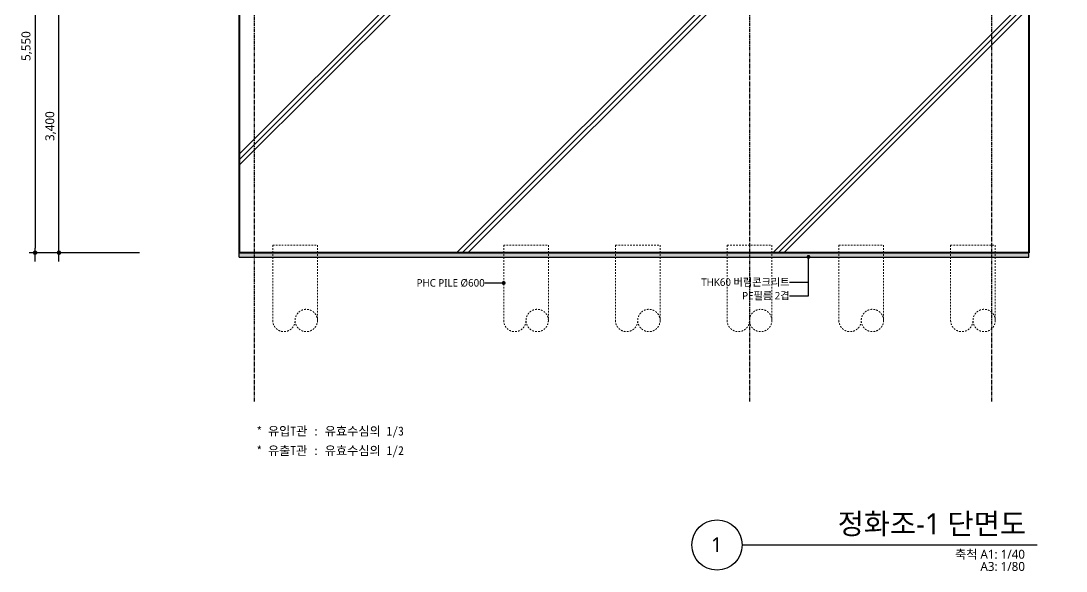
# Model space of a CAD drawing. Header units: millimetres. Extents: x 169673 to 334584, y 156879 to 224061.
# Drawn here: x 242102 to 256133, y 204789 to 212178 of the extents above; entities that cross this region are included whole.
import ezdxf
from ezdxf.enums import TextEntityAlignment as Align

# ---------------------------------------------------------------- set-up
doc = ezdxf.new("R2010")
doc.units = ezdxf.units.MM
doc.header["$LTSCALE"] = 40
doc.header["$MEASUREMENT"] = 0
for name, pattern in [('CEN', [62, 60, -1, 0, -1]), ('CENTER', [2, 1.25, -0.25, 0.25, -0.25]), ('HID', [2, 1.1, -0.9])]:
    doc.linetypes.add(name, pattern=pattern)
doc.layers.get('0').update_dxf_attribs({"linetype": 'CONTINUOUS'})
for name, color, linetype, lineweight in [('A-CONC-LIN1', 2, 'CONTINUOUS', 40), ('A-MKXS-TEXT1', 3, 'CONTINUOUS', 25), ('A-XXXX-HATC', 8, 'CONTINUOUS', 18), ('A-XXXX-SYMB', 7, 'CONTINUOUS', 25), ('A-XXXX-TXT1', 3, 'CONTINUOUS', 25), ('A-XXXX-WAT1', 9, 'HID', 20)]:
    doc.layers.add(name, color=color, linetype=linetype, lineweight=lineweight)
for name, color, linetype in [('A-CONC-SOLD', 252, 'CEN'), ('A-DIMS', 7, 'CONTINUOUS'), ('A-MKXS-LEAD', 7, 'CONTINUOUS'), ('A-SECT-LIN3', 255, 'CONTINUOUS'), ('AA-AXIS-LINE-1', 1, 'CENTER')]:
    doc.layers.add(name, color=color, linetype=linetype)
doc.styles.add('HY울릉도L', font='')
doc.styles.add('돋움체', font='')
doc.styles.add('맑은고딕', font='malgun.ttf')
doc.styles.get('HY울릉도L').set_extended_font_data('HYwulM')
doc.styles.get('돋움체').set_extended_font_data('DotumChe')
doc.dimstyles.new('CDIM', dxfattribs={"dimtxt": 3, "dimasz": 1.5, "dimexe": 2, "dimexo": 1, "dimgap": 1, "dimtad": 1, "dimdec": 0, "dimrnd": 0.5, "dimzin": 0, "dimdsep": 32, "dimlunit": 6, "dimtxsty": 'HY울릉도L', "dimblk1": '_CIDOT', "dimblk2": '_CIDOT', "dimsah": 1, "dimcen": 5.5, "dimclrd": 2, "dimclre": 2, "dimclrt": 7, "dimadec": 0, "dimazin": 0, "dimtfac": 1, "dimtdec": 0, "dimtix": 1, "dimtmove": 2, "dimatfit": 1, "dimldrblk": '_CIDOT', "dimfxl": 1, "dimtolj": 1, "dimtzin": 0, "dimlwd": -1, "dimarcsym": 0})

# ---------------------------------------------------------------- blocks, each defined once
blk = doc.blocks.new('_CIDOT')
at = {"color": 0, "linetype": 'ByBlock'}
blk.add_line((2, 0), (-1, 0), dxfattribs=at)
at = {"color": 0, "linetype": 'ByBlock', "const_width": 0.5}
blk.add_lwpolyline([(-0.25, 0, 1), (0.25, 0, 1)], format="xyb", close=True, dxfattribs=at)
blk = doc.blocks.new('*D140')
at = {"layer": 'A-DIMS', "lineweight": -2, "transparency": 16777216}
for p, q in [((243693, 212465), (242533, 212465)), ((243693, 209065), (242533, 209065))]:
    blk.add_line(p, q, dxfattribs=at)
at = {"layer": 'A-DIMS', "transparency": 16777216}
blk.add_line((242613, 209125), (242613, 212405), dxfattribs=at)
at = {"layer": 'A-DIMS', "transparency": 16777216, "xscale": 60, "yscale": 60, "zscale": 60}
for p, rotation in [((242613, 212465), 90), ((242613, 209065), 270)]:
    blk.add_blockref('_CIDOT', p, dxfattribs=dict(at, rotation=rotation))
at = {"layer": 'A-DIMS', "color": 3, "transparency": 16777216, "insert": (242501, 210765), "char_height": 120, "attachment_point": 5, "rotation": 90, "style": '맑은고딕'}
blk.add_mtext('\\A1;3,400', dxfattribs=at)
blk = doc.blocks.new('*D141')
at = {"layer": 'A-DIMS', "lineweight": -2, "transparency": 16777216}
for p, q in [((243693, 214615), (242213, 214615)), ((243693, 209065), (242213, 209065))]:
    blk.add_line(p, q, dxfattribs=at)
at = {"layer": 'A-DIMS', "transparency": 16777216}
blk.add_line((242293, 214555), (242293, 209125), dxfattribs=at)
at = {"layer": 'A-DIMS', "transparency": 16777216, "xscale": 60, "yscale": 60, "zscale": 60}
for p, rotation in [((242293, 214615), 90), ((242293, 209065), 270)]:
    blk.add_blockref('_CIDOT', p, dxfattribs=dict(at, rotation=rotation))
at = {"layer": 'A-DIMS', "color": 3, "transparency": 16777216, "insert": (242181, 211840), "char_height": 120, "attachment_point": 5, "rotation": 90, "style": '맑은고딕'}
blk.add_mtext('\\A1;5,550', dxfattribs=at)

msp = doc.modelspace()

# ---------------------------------------------------------------- hatches: boundary and pattern name
at = {"layer": 'A-CONC-SOLD'}
h = msp.add_hatch(dxfattribs=at)
h.set_pattern_fill('CONC', color=256, scale=100)
h.set_pattern_definition([(45, (-84000, 0), (-2121.32, 2121.32), []), (45, (-84000, 75), (-2121.32, 2121.32), []), (45, (-84000, 150), (-2121.32, 2121.32), [])])
h.paths.add_polyline_path([(255633.1, 214415.2), (255333.1, 214415.2), (255333.1, 216715.2), (256133.1, 216715.2), (256133.1, 216915.2), (244233.1, 216915.2), (244233.1, 216615.2), (245033.1, 216615.2), (245033.1, 214415.2), (244233.1, 214415.2), (244233.1, 213915.2), (245033.1, 213915.2), (245033.1, 209065.2), (255633.1, 209065.2)])
h.paths.add_polyline_path([(245433.1, 214265.2), (248933.1, 214265.2), (248933.1, 212465.2), (245433.1, 212465.2)], flags=16)
h.paths.add_polyline_path([(245433.1, 214415.2), (245433.1, 216715.2), (254933.1, 216715.2), (254933.1, 214415.2)], flags=16)
h.paths.add_polyline_path([(249133.1, 214265.2), (251033.1, 214265.2), (251033.1, 212465.2), (249133.1, 212465.2)], flags=16)
h.paths.add_polyline_path([(251233.1, 214265.2), (253133.1, 214265.2), (253133.1, 212465.2), (251233.1, 212465.2)], flags=16)
h.paths.add_polyline_path([(253333.1, 214265.2), (254933.1, 214265.2), (254933.1, 212465.2), (253333.1, 212465.2)], flags=16)
at = {"layer": 'A-MKXS-LEAD'}
h = msp.add_hatch(color=256, dxfattribs=at)
h.dxf.hatch_style = 1
h.paths.add_polyline_path([(252702.1, 209008.4, -1), (252648.7, 209008.4, -1)])
h = msp.add_hatch(color=256, dxfattribs=at)
h.dxf.hatch_style = 1
h.paths.add_polyline_path([(248609.7, 208658.4, -1), (248556.4, 208658.4, -1)])
at = {"layer": 'A-XXXX-HATC'}
h = msp.add_hatch(dxfattribs=at)
h.set_pattern_fill('DOTS', color=256, scale=100)
h.set_pattern_definition([(0, (112486.8034, 288698.151), (3.125, 6.25), [0, -6.25])])
h.paths.add_polyline_path([(245033.1, 209065.2), (245033.1, 209005.2), (255633.1, 209005.2), (255633.1, 209065.2)])

# ---------------------------------------------------------------- linework, layer by layer
at = {"layer": 'A-CONC-LIN1'}
for p, q in [((255633.1, 214415.2), (255633.1, 209065.2)), ((245033.1, 213915.2), (245033.1, 209065.2)), ((255633.1, 209065.2), (245033.1, 209065.2))]:
    msp.add_line(p, q, dxfattribs=at)
at = {"layer": 'A-MKXS-LEAD'}
for p, q in [((252675.4, 208487), (252675.4, 209005.2)), ((248328.9, 208660), (248583.1, 208660)), ((252421.2, 208669.7), (252675.4, 208669.7)), ((252421.2, 208487), (252675.4, 208487))]:
    msp.add_line(p, q, dxfattribs=at)
at = {"layer": 'A-SECT-LIN3'}
for p, q in [((245033.1, 209005.2), (245033.1, 209065.2)), ((255633.1, 209005.2), (255633.1, 209065.2)), ((245033.1, 209005.2), (255633.1, 209005.2))]:
    msp.add_line(p, q, dxfattribs=at)
at = {"layer": 'A-XXXX-SYMB'}
msp.add_line((251784.5, 205140), (255746.6, 205140), dxfattribs=at)
msp.add_circle((251447, 205140), 337.5, dxfattribs=at)
at = {"layer": 'A-XXXX-WAT1', "ltscale": 0.5}
for p, q in [((245483.1, 209165.2), (246083.1, 209165.2)), ((245483.1, 209165.2), (245483.1, 208154.9)), ((246083.1, 209165.2), (246083.1, 208154.9)), ((248583.1, 209165.2), (249183.1, 209165.2)), ((248583.1, 209165.2), (248583.1, 208154.9)), ((249183.1, 209165.2), (249183.1, 208154.9)), ((250083.1, 209165.2), (250683.1, 209165.2)), ((250083.1, 209165.2), (250083.1, 208154.9)), ((250683.1, 209165.2), (250683.1, 208154.9)), ((251583.1, 209165.2), (252183.1, 209165.2)), ((251583.1, 209165.2), (251583.1, 208154.9)), ((252183.1, 209165.2), (252183.1, 208154.9)), ((253083.1, 209165.2), (253683.1, 209165.2)), ((253083.1, 209165.2), (253083.1, 208154.9)), ((253683.1, 209165.2), (253683.1, 208154.9)), ((254583.1, 209165.2), (255183.1, 209165.2)), ((254583.1, 209165.2), (254583.1, 208154.9)), ((255183.1, 209165.2), (255183.1, 208154.9))]:
    msp.add_line(p, q, dxfattribs=at)
for centre in [(245933.1, 208154.9), (249033.1, 208154.9), (250533.1, 208154.9), (252033.1, 208154.9), (253533.1, 208154.9), (255033.1, 208154.9)]:
    msp.add_circle(centre, 150, dxfattribs=at)
for centre in [(245633.1, 208154.9), (248733.1, 208154.9), (250233.1, 208154.9), (251733.1, 208154.9), (253233.1, 208154.9), (254733.1, 208154.9)]:
    msp.add_arc(centre, 150, 180, 0, dxfattribs=at)
at = {"layer": 'AA-AXIS-LINE-1'}
for p, q in [((245233.1, 219115.2), (245233.1, 207065.2)), ((251883.1, 219115.2), (251883.1, 207065.2)), ((255133.1, 219115.2), (255133.1, 207065.2))]:
    msp.add_line(p, q, dxfattribs=at)

# ---------------------------------------------------------------- texts
at = {"layer": 'A-MKXS-TEXT1', "style": '맑은고딕'}
for s, p in [(' PHC PILE %%C600', (248328.9, 208660)), ('THK60 버림콘크리트', (252421.2, 208669.7)), ('PE필름 2겹', (252421.2, 208487))]:
    msp.add_text(s, height=100, dxfattribs=at).set_placement(p, align=Align.MIDDLE_RIGHT)
at = {"layer": 'A-MKXS-TEXT1', "style": '돋움체'}
for s, p in [('* 유입T관 : 유효수심의 1/3', (246253.3, 206669.5)), ('* 유출T관 : 유효수심의 1/2', (246253.3, 206407.6))]:
    msp.add_text(s, height=120, dxfattribs=at).set_placement(p, align=Align.MIDDLE_CENTER)
at = {"layer": 'A-XXXX-TXT1', "style": '맑은고딕'}
msp.add_text('정화조-1 단면도', height=280, dxfattribs=at).set_placement((255595.3, 205200.6), align=Align.BOTTOM_RIGHT)
msp.add_text('1', height=200, dxfattribs=at).set_placement((251442.6, 205144), align=Align.MIDDLE)
for s, p in [('축척 A1: 1/40', (255581.1, 205075.4)), ('A3: 1/80', (255581.1, 204911.2))]:
    msp.add_text(s, height=120, dxfattribs=at).set_placement(p, align=Align.TOP_RIGHT)

# ---------------------------------------------------------------- dimensions: what is measured, and where the dimension line sits
at = {"layer": 'A-DIMS'}
for base, p1, p2, angle, picture, middle in [((242293.1, 209065.2), (243733.1, 214615.2), (243733.1, 209065.2), 270, '*D141', (242181, 211840.2)), ((242613.1, 212465.2), (243733.1, 209065.2), (243733.1, 212465.2), 90, '*D140', (242501, 210765.2))]:
    dim = msp.add_linear_dim(base=base, p1=p1, p2=p2, angle=angle, dimstyle='CDIM', override={"dimscale": 40, "dimtxsty": '맑은고딕', "dimclrd": 256, "dimclre": 256, "dimclrt": 3}, dxfattribs=at)
    dim.commit()
    dim.dimension.update_dxf_attribs({"geometry": picture, "text_midpoint": middle})

doc.saveas('drawing.dxf')
